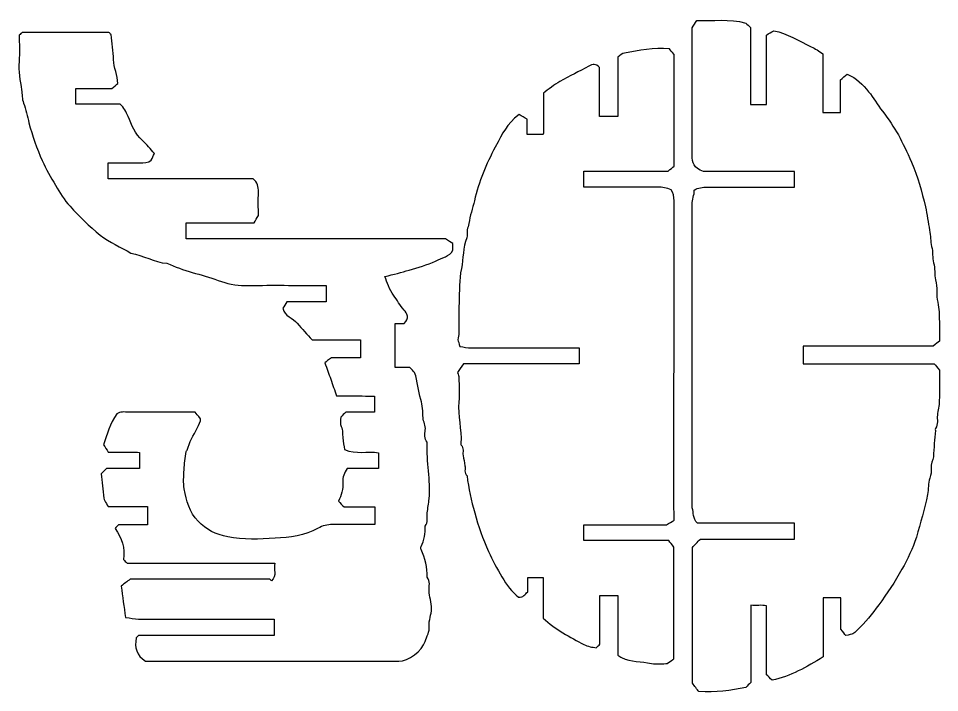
# Model space of a CAD drawing. Header units: centimetres. Extents: x -24.9 to 44.3, y -14.9 to 15.
# Drawn here: x 26.72 to 44.3, y -12.27 to 0.6 of the extents above; entities that cross this region are included whole.
import ezdxf

# ---------------------------------------------------------------- set-up
doc = ezdxf.new("R2010")
doc.units = ezdxf.units.CM
doc.header["$MEASUREMENT"] = 0
doc.layers.add('Layer 1', color=7, linetype='Continuous')

msp = doc.modelspace()

# ---------------------------------------------------------------- linework, layer by layer
at = {"layer": 'Layer 1'}
for points, knots in [([(44.30097, -6.10891), (44.26034, -6.05971), (44.2321, -6.02553), (44.2008, -5.98764), (44.2008, -5.98764), (43.36351, -5.98764), (42.52831, -5.98764), (41.69787, -5.98764), (41.69787, -5.98764), (41.69787, -5.87177), (41.69787, -5.76482), (41.69787, -5.65165), (41.69787, -5.65165), (42.53966, -5.65165), (43.37547, -5.65165), (44.18483, -5.65165), (44.18483, -5.65165), (44.23778, -5.60924), (44.27236, -5.58155), (44.30097, -5.55866), (44.30097, -5.55866), (44.30097, -5.42642), (44.30175, -5.30493), (44.30076, -5.18344), (44.30076, -5.18344), (44.29974, -5.05973), (44.29453, -4.9386), (44.26846, -4.81448), (44.26846, -4.81448), (44.23961, -4.67724), (44.26575, -4.53199), (44.22902, -4.38919), (44.22902, -4.38919), (44.20208, -4.28448), (44.22287, -4.17094), (44.1911, -4.05955), (44.1911, -4.05955), (44.16329, -3.96206), (44.1813, -3.85446), (44.1532, -3.74932), (44.1532, -3.74932), (44.12704, -3.65141), (44.13507, -3.54405), (44.11436, -3.43961), (44.11436, -3.43961), (44.08503, -3.29156), (44.06795, -3.14078), (44.03363, -2.99259), (44.03363, -2.99259), (43.96645, -2.70255), (43.89274, -2.41729), (43.77106, -2.14194), (43.77106, -2.14194), (43.59229, -1.73739), (43.45953, -1.48404), (43.21212, -1.16474), (43.21212, -1.16474), (43.11972, -1.0455), (43.04881, -0.90879), (42.95084, -0.79491), (42.95084, -0.79491), (42.83839, -0.66418), (42.71781, -0.53605), (42.54277, -0.45977), (42.54277, -0.45977), (42.49985, -0.49634), (42.45842, -0.53162), (42.41258, -0.57066), (42.41258, -0.57066), (42.41258, -0.78035), (42.41258, -0.98922), (42.41258, -1.19485), (42.41258, -1.19485), (42.29734, -1.19485), (42.19045, -1.19485), (42.0771, -1.19485), (42.0771, -1.19485), (42.0771, -0.81408), (42.0771, -0.43863), (42.0771, -0.07134), (42.0771, -0.07134), (41.99753, -0.02209), (41.9305, 0.03128), (41.8546, 0.06417), (41.8546, 0.06417), (41.6161, 0.16748), (41.40014, 0.32355), (41.13722, 0.36978), (41.13722, 0.36978), (41.09327, 0.34275), (41.04702, 0.31434), (40.99758, 0.28395), (40.99758, 0.28395), (40.99758, -0.15926), (40.99758, -0.59864), (40.99758, -1.03771), (40.99758, -1.03771), (40.89198, -1.03771), (40.79343, -1.03771), (40.69469, -1.03771), (40.69469, -1.03771), (40.69469, -0.54283), (40.69469, -0.05702), (40.69469, 0.43098), (40.69469, 0.43098), (40.66325, 0.4609), (40.63094, 0.49166), (40.60611, 0.51527), (40.60611, 0.51527), (40.29023, 0.60358), (39.97618, 0.54908), (39.66707, 0.56609), (39.66707, 0.56609), (39.6351, 0.51207), (39.61057, 0.47062), (39.58147, 0.42146), (39.58147, 0.42146), (39.58147, -0.38057), (39.58366, -1.19247), (39.57944, -2.00437), (39.57944, -2.00437), (39.5787, -2.14801), (39.61365, -2.25665), (39.79741, -2.31978), (39.79741, -2.31978), (40.34716, -2.31978), (40.93997, -2.31978), (41.53439, -2.31978), (41.53439, -2.31978), (41.53439, -2.42064), (41.53439, -2.51469), (41.53439, -2.61998), (41.53439, -2.61998), (41.48099, -2.61998), (41.43132, -2.61998), (41.38167, -2.61998), (41.38167, -2.61998), (40.87654, -2.61998), (40.37141, -2.62123), (39.86633, -2.61881), (39.86633, -2.61881), (39.77823, -2.61838), (39.69506, -2.62363), (39.62109, -2.67636), (39.62109, -2.67636), (39.62503, -2.76924), (39.57784, -2.85128), (39.57806, -2.94761), (39.57806, -2.94761), (39.58266, -4.8402), (39.58147, -6.73281), (39.58147, -8.6254), (39.58147, -8.6254), (39.58147, -8.66377), (39.57204, -8.7052), (39.58331, -8.7399), (39.58331, -8.7399), (39.61328, -8.83217), (39.58629, -8.94206), (39.68094, -9.03166), (39.68094, -9.03166), (40.29076, -9.03166), (40.91376, -9.03166), (41.53247, -9.03166), (41.53247, -9.03166), (41.53247, -9.13933), (41.53247, -9.23349), (41.53247, -9.3339), (41.53247, -9.3339), (40.93384, -9.3339), (40.34103, -9.3339), (39.7374, -9.3339), (39.7374, -9.3339), (39.68329, -9.39056), (39.62728, -9.44918), (39.58495, -9.49346), (39.58495, -9.49346), (39.58495, -10.37341), (39.58495, -11.22924), (39.58495, -12.08576), (39.58495, -12.08576), (39.62948, -12.14413), (39.67324, -12.20146), (39.70871, -12.24797), (39.70871, -12.24797), (40.02651, -12.26534), (40.32028, -12.22803), (40.60273, -12.1696), (40.60273, -12.1696), (40.63822, -12.13411), (40.66534, -12.10699), (40.69916, -12.07317), (40.69916, -12.07317), (40.69916, -11.58935), (40.69916, -11.09884), (40.69916, -10.59769), (40.69916, -10.59769), (40.80447, -10.60848), (40.90383, -10.58992), (41.00129, -10.60928), (41.00129, -10.60928), (41.00129, -11.0554), (41.00129, -11.49015), (41.00135, -11.92489), (41.00135, -11.92489), (41.03306, -11.95654), (41.0647, -11.9882), (41.10664, -12.03014), (41.10664, -12.03014), (41.4556, -11.95547), (41.76493, -11.77898), (42.08098, -11.58431), (42.08098, -11.58431), (42.08098, -11.20742), (42.08098, -10.8273), (42.08098, -10.45407), (42.08098, -10.45407), (42.20151, -10.45407), (42.30852, -10.45407), (42.42173, -10.45407), (42.42173, -10.45407), (42.42173, -10.66984), (42.42173, -10.87907), (42.42173, -11.05522), (42.42173, -11.05522), (42.46541, -11.11326), (42.49203, -11.14864), (42.51486, -11.17897), (42.51486, -11.17897), (42.65783, -11.14702), (42.65748, -11.14663), (42.73354, -11.07495), (42.73354, -11.07495), (42.88787, -10.92942), (43.01751, -10.76447), (43.14333, -10.59342), (43.14333, -10.59342), (43.30441, -10.37443), (43.45484, -10.14951), (43.58642, -9.91261), (43.58642, -9.91261), (43.69551, -9.71616), (43.79438, -9.51481), (43.86136, -9.29756), (43.86136, -9.29756), (43.94416, -9.02901), (44.01598, -8.75877), (44.07525, -8.48397), (44.07525, -8.48397), (44.09785, -8.37923), (44.08561, -8.27054), (44.11645, -8.17517), (44.11645, -8.17517), (44.13843, -8.10716), (44.15361, -8.04228), (44.14439, -7.97814), (44.14439, -7.97814), (44.1329, -7.8982), (44.18231, -7.837), (44.18673, -7.76344), (44.18673, -7.76344), (44.19678, -7.59594), (44.21149, -7.42873), (44.2241, -7.26138), (44.2241, -7.26138), (44.22505, -7.24865), (44.21889, -7.23175), (44.22505, -7.22365), (44.22505, -7.22365), (44.28438, -7.14567), (44.25441, -7.05541), (44.26333, -6.97045), (44.26333, -6.97045), (44.27289, -6.87949), (44.29674, -6.78939), (44.29924, -6.69848), (44.29924, -6.69848), (44.3048, -6.49478), (44.30097, -6.2908), (44.30097, -6.10891)], [0, 0, 0, 0, 0.01408451, 0.01408451, 0.01408451, 0.01408451, 0.02816901, 0.02816901, 0.02816901, 0.02816901, 0.04225352, 0.04225352, 0.04225352, 0.04225352, 0.05633803, 0.05633803, 0.05633803, 0.05633803, 0.07042254, 0.07042254, 0.07042254, 0.07042254, 0.08450704, 0.08450704, 0.08450704, 0.08450704, 0.09859155, 0.09859155, 0.09859155, 0.09859155, 0.11267606, 0.11267606, 0.11267606, 0.11267606, 0.12676056, 0.12676056, 0.12676056, 0.12676056, 0.14084507, 0.14084507, 0.14084507, 0.14084507, 0.15492958, 0.15492958, 0.15492958, 0.15492958, 0.16901408, 0.16901408, 0.16901408, 0.16901408, 0.18309859, 0.18309859, 0.18309859, 0.18309859, 0.1971831, 0.1971831, 0.1971831, 0.1971831, 0.21126761, 0.21126761, 0.21126761, 0.21126761, 0.22535211, 0.22535211, 0.22535211, 0.22535211, 0.23943662, 0.23943662, 0.23943662, 0.23943662, 0.25352113, 0.25352113, 0.25352113, 0.25352113, 0.26760563, 0.26760563, 0.26760563, 0.26760563, 0.28169014, 0.28169014, 0.28169014, 0.28169014, 0.29577465, 0.29577465, 0.29577465, 0.29577465, 0.30985915, 0.30985915, 0.30985915, 0.30985915, 0.32394366, 0.32394366, 0.32394366, 0.32394366, 0.33802817, 0.33802817, 0.33802817, 0.33802817, 0.35211268, 0.35211268, 0.35211268, 0.35211268, 0.36619718, 0.36619718, 0.36619718, 0.36619718, 0.38028169, 0.38028169, 0.38028169, 0.38028169, 0.3943662, 0.3943662, 0.3943662, 0.3943662, 0.4084507, 0.4084507, 0.4084507, 0.4084507, 0.42253521, 0.42253521, 0.42253521, 0.42253521, 0.43661972, 0.43661972, 0.43661972, 0.43661972, 0.45070423, 0.45070423, 0.45070423, 0.45070423, 0.46478873, 0.46478873, 0.46478873, 0.46478873, 0.47887324, 0.47887324, 0.47887324, 0.47887324, 0.49295775, 0.49295775, 0.49295775, 0.49295775, 0.50704225, 0.50704225, 0.50704225, 0.50704225, 0.52112676, 0.52112676, 0.52112676, 0.52112676, 0.53521127, 0.53521127, 0.53521127, 0.53521127, 0.54929577, 0.54929577, 0.54929577, 0.54929577, 0.56338028, 0.56338028, 0.56338028, 0.56338028, 0.57746479, 0.57746479, 0.57746479, 0.57746479, 0.5915493, 0.5915493, 0.5915493, 0.5915493, 0.6056338, 0.6056338, 0.6056338, 0.6056338, 0.61971831, 0.61971831, 0.61971831, 0.61971831, 0.63380282, 0.63380282, 0.63380282, 0.63380282, 0.64788732, 0.64788732, 0.64788732, 0.64788732, 0.66197183, 0.66197183, 0.66197183, 0.66197183, 0.67605634, 0.67605634, 0.67605634, 0.67605634, 0.69014085, 0.69014085, 0.69014085, 0.69014085, 0.70422535, 0.70422535, 0.70422535, 0.70422535, 0.71830986, 0.71830986, 0.71830986, 0.71830986, 0.73239437, 0.73239437, 0.73239437, 0.73239437, 0.74647887, 0.74647887, 0.74647887, 0.74647887, 0.76056338, 0.76056338, 0.76056338, 0.76056338, 0.77464789, 0.77464789, 0.77464789, 0.77464789, 0.78873239, 0.78873239, 0.78873239, 0.78873239, 0.8028169, 0.8028169, 0.8028169, 0.8028169, 0.81690141, 0.81690141, 0.81690141, 0.81690141, 0.83098592, 0.83098592, 0.83098592, 0.83098592, 0.84507042, 0.84507042, 0.84507042, 0.84507042, 0.85915493, 0.85915493, 0.85915493, 0.85915493, 0.87323944, 0.87323944, 0.87323944, 0.87323944, 0.88732394, 0.88732394, 0.88732394, 0.88732394, 0.90140845, 0.90140845, 0.90140845, 0.90140845, 0.91549296, 0.91549296, 0.91549296, 0.91549296, 0.92957746, 0.92957746, 0.92957746, 0.92957746, 0.94366197, 0.94366197, 0.94366197, 0.94366197, 0.95774648, 0.95774648, 0.95774648, 0.95774648, 0.97183099, 0.97183099, 0.97183099, 0.97183099, 1, 1, 1, 1]), ([(29.92098, -3.29707), (29.92098, -3.4112), (29.92098, -3.50525), (29.92098, -3.60581), (29.92098, -3.60581), (31.57915, -3.60581), (33.23344, -3.60581), (34.86895, -3.60581), (34.86895, -3.60581), (34.92691, -3.64027), (34.9681, -3.66476), (35.01387, -3.69197), (35.01387, -3.69197), (35.01387, -3.73036), (35.01387, -3.76696), (35.01387, -3.82314), (35.01387, -3.82314), (34.9482, -3.93836), (34.80208, -3.97043), (34.6822, -4.02782), (34.6822, -4.02782), (34.52318, -4.10396), (34.34881, -4.14938), (34.17892, -4.20106), (34.17892, -4.20106), (34.03034, -4.24626), (33.87884, -4.28185), (33.7154, -4.32518), (33.7154, -4.32518), (33.7585, -4.44157), (33.79655, -4.56715), (33.87885, -4.68126), (33.87885, -4.68126), (33.94641, -4.77492), (34.0038, -4.87394), (34.08106, -4.96302), (34.08106, -4.96302), (34.13394, -5.024), (34.19394, -5.12085), (34.07935, -5.221), (34.07935, -5.221), (34.03457, -5.221), (33.97372, -5.221), (33.9109, -5.221), (33.9109, -5.221), (33.9109, -5.50765), (33.9109, -5.78073), (33.9109, -6.06059), (33.9109, -6.06059), (34.00793, -6.06059), (34.10218, -6.06059), (34.18927, -6.06059), (34.18927, -6.06059), (34.22785, -6.09917), (34.25949, -6.13081), (34.28186, -6.15318), (34.28186, -6.15318), (34.3415, -6.3292), (34.34873, -6.50471), (34.40217, -6.6723), (34.40217, -6.6723), (34.43699, -6.78147), (34.4371, -6.9031), (34.44291, -7.01964), (34.44291, -7.01964), (34.44692, -7.09998), (34.49733, -7.1679), (34.4859, -7.25341), (34.4859, -7.25341), (34.47553, -7.33105), (34.46503, -7.41576), (34.52104, -7.48682), (34.52104, -7.48682), (34.52414, -7.49077), (34.52165, -7.49931), (34.5214, -7.50569), (34.5214, -7.50569), (34.50805, -7.85942), (34.5889, -8.20986), (34.55904, -8.56396), (34.55904, -8.56396), (34.55136, -8.65501), (34.53378, -8.74519), (34.52157, -8.83589), (34.52157, -8.83589), (34.5102, -8.92033), (34.55207, -9.01285), (34.48307, -9.08853), (34.48307, -9.08853), (34.49161, -9.22532), (34.4613, -9.35429), (34.40728, -9.47918), (34.40728, -9.47918), (34.40029, -9.49534), (34.39996, -9.52009), (34.40731, -9.53586), (34.40731, -9.53586), (34.48539, -9.70352), (34.52338, -9.87938), (34.52144, -10.06411), (34.52144, -10.06411), (34.58643, -10.1404), (34.55506, -10.23179), (34.55878, -10.31682), (34.55878, -10.31682), (34.56391, -10.43412), (34.60317, -10.54507), (34.60419, -10.6653), (34.60419, -10.6653), (34.60516, -10.78018), (34.5489, -10.88228), (34.55994, -10.99473), (34.55994, -10.99473), (34.57052, -11.10248), (34.5144, -11.19238), (34.48334, -11.28914), (34.48334, -11.28914), (34.42739, -11.46346), (34.16006, -11.6679), (33.98064, -11.66795), (33.98064, -11.66795), (32.3632, -11.66847), (30.74577, -11.66826), (29.14331, -11.66826), (29.14331, -11.66826), (28.96886, -11.55653), (28.93376, -11.40089), (28.96362, -11.22121), (28.96362, -11.22121), (28.97717, -11.20765), (28.99073, -11.19408), (29.01096, -11.17385), (29.01096, -11.17385), (29.86564, -11.17385), (30.72703, -11.17385), (31.59687, -11.17385), (31.59687, -11.17385), (31.59687, -11.06889), (31.59687, -10.97031), (31.59687, -10.86249), (31.59687, -10.86249), (31.53267, -10.86249), (31.46986, -10.86249), (31.40704, -10.86249), (31.40704, -10.86249), (30.60776, -10.86249), (29.80848, -10.86326), (29.00922, -10.86125), (29.00922, -10.86125), (28.93226, -10.86106), (28.85535, -10.84355), (28.76118, -10.83195), (28.76118, -10.83195), (28.73312, -10.62749), (28.70668, -10.4348), (28.67887, -10.23217), (28.67887, -10.23217), (28.73881, -10.18655), (28.79625, -10.14283), (28.85009, -10.10185), (28.85009, -10.10185), (29.74226, -10.10185), (30.62922, -10.10178), (31.51617, -10.10298), (31.51617, -10.10298), (31.52522, -10.10299), (31.53425, -10.11994), (31.54706, -10.13274), (31.54706, -10.13274), (31.66263, -10.03713), (31.57878, -9.91035), (31.61151, -9.79485), (31.61151, -9.79485), (30.66152, -9.79485), (29.72341, -9.79485), (28.79166, -9.79485), (28.79166, -9.79485), (28.76714, -9.77013), (28.74914, -9.75199), (28.72362, -9.72626), (28.72362, -9.72626), (28.76046, -9.51069), (28.69414, -9.31218), (28.56153, -9.13444), (28.56153, -9.13444), (28.587, -9.10607), (28.60345, -9.08776), (28.62535, -9.06336), (28.62535, -9.06336), (28.80407, -9.06336), (28.98775, -9.06336), (29.17969, -9.06336), (29.17969, -9.06336), (29.17969, -8.9455), (29.17969, -8.83412), (29.17969, -8.71579), (29.17969, -8.71579), (28.93018, -8.71579), (28.68259, -8.71579), (28.42891, -8.71579), (28.42891, -8.71579), (28.40741, -8.6764), (28.38713, -8.63973), (28.36736, -8.6028), (28.36736, -8.6028), (28.35898, -8.58716), (28.34649, -8.5715), (28.34471, -8.55489), (28.34471, -8.55489), (28.32754, -8.39544), (28.31226, -8.23579), (28.29766, -8.08854), (28.29766, -8.08854), (28.3387, -8.0475), (28.36583, -8.02037), (28.39972, -7.98649), (28.39972, -7.98649), (28.60202, -7.98649), (28.81126, -7.98649), (29.02747, -7.98649), (29.02747, -7.98649), (29.02747, -7.88624), (29.02747, -7.79206), (29.02747, -7.6827), (29.02747, -7.6827), (28.9366, -7.67016), (28.83605, -7.68007), (28.73645, -7.67821), (28.73645, -7.67821), (28.63512, -7.67633), (28.53374, -7.6778), (28.4309, -7.6778), (28.4309, -7.6778), (28.40004, -7.62702), (28.37196, -7.58081), (28.3439, -7.53461), (28.3439, -7.53461), (28.40658, -7.33679), (28.45914, -7.13479), (28.59842, -6.94627), (28.59842, -6.94627), (28.65391, -6.89901), (28.74241, -6.91056), (28.82822, -6.91051), (28.82822, -6.91051), (29.24384, -6.91026), (29.65946, -6.9104), (30.09156, -6.9104), (30.09156, -6.9104), (30.11471, -6.94051), (30.14511, -6.98004), (30.19071, -7.03935), (30.19071, -7.03935), (30.20355, -7.08845), (30.16246, -7.15071), (30.12972, -7.21656), (30.12972, -7.21656), (30.0613, -7.35419), (29.97987, -7.48604), (29.93871, -7.63623), (29.93871, -7.63623), (29.93572, -7.64715), (29.91915, -7.65517), (29.91788, -7.66564), (29.91788, -7.66564), (29.90379, -7.78167), (29.8863, -7.89765), (29.88012, -8.01419), (29.88012, -8.01419), (29.8737, -8.13534), (29.86251, -8.25979), (29.88216, -8.37801), (29.88216, -8.37801), (29.91956, -8.60305), (29.98792, -8.82427), (30.14591, -8.99564), (30.14591, -8.99564), (30.2963, -9.15876), (30.49137, -9.24629), (30.71262, -9.29286), (30.71262, -9.29286), (31.01447, -9.35639), (31.31814, -9.33626), (31.61785, -9.32031), (31.61785, -9.32031), (31.89684, -9.30546), (32.18334, -9.27416), (32.43762, -9.12911), (32.43762, -9.12911), (32.52314, -9.08033), (32.61446, -9.05629), (32.71551, -9.05778), (32.71551, -9.05778), (32.98245, -9.06172), (33.24949, -9.05911), (33.52007, -9.05911), (33.52007, -9.05911), (33.52007, -8.94063), (33.52007, -8.83379), (33.52007, -8.72017), (33.52007, -8.72017), (33.32163, -8.72017), (33.12517, -8.72017), (32.93546, -8.72017), (32.93546, -8.72017), (32.89707, -8.68178), (32.86542, -8.65013), (32.82756, -8.61226), (32.82756, -8.61226), (32.87759, -8.49866), (32.92475, -8.38073), (32.91124, -8.24754), (32.91124, -8.24754), (32.90169, -8.15358), (32.94225, -8.07111), (32.99433, -7.98854), (32.99433, -7.98854), (33.1915, -7.98854), (33.38796, -7.98854), (33.59245, -7.98854), (33.59245, -7.98854), (33.59245, -7.88345), (33.59245, -7.78487), (33.59245, -7.68658), (33.59245, -7.68658), (33.38151, -7.64759), (33.16311, -7.72808), (32.94102, -7.6237), (32.94102, -7.6237), (32.93164, -7.5573), (32.91952, -7.48041), (32.91027, -7.40318), (32.91027, -7.40318), (32.90162, -7.3309), (32.91992, -7.25977), (32.87668, -7.18592), (32.87668, -7.18592), (32.84918, -7.13895), (32.87154, -7.06278), (32.87154, -7.00631), (32.87154, -7.00631), (32.90518, -6.97267), (32.93231, -6.94555), (32.9662, -6.91166), (32.9662, -6.91166), (33.14292, -6.91166), (33.3266, -6.91166), (33.51698, -6.91166), (33.51698, -6.91166), (33.51698, -6.81132), (33.51698, -6.71707), (33.51698, -6.60701), (33.51698, -6.60701), (33.44405, -6.6059), (33.36333, -6.60421), (33.2826, -6.60357), (33.2826, -6.60357), (33.20587, -6.60296), (33.12914, -6.60344), (33.0524, -6.60344), (33.0524, -6.60344), (32.97027, -6.60344), (32.88813, -6.60344), (32.79241, -6.60344), (32.79241, -6.60344), (32.75425, -6.49518), (32.71727, -6.38931), (32.6796, -6.28368), (32.6796, -6.28368), (32.64388, -6.18352), (32.60744, -6.08362), (32.56568, -5.96798), (32.56568, -5.96798), (32.59487, -5.94664), (32.63527, -5.9171), (32.69463, -5.8737), (32.69463, -5.8737), (32.85423, -5.8737), (33.04586, -5.8737), (33.24636, -5.8737), (33.24636, -5.8737), (33.24636, -5.76195), (33.24636, -5.65056), (33.24636, -5.534), (33.24636, -5.534), (32.94039, -5.534), (32.63479, -5.534), (32.32437, -5.534), (32.32437, -5.534), (32.22953, -5.42778), (32.13136, -5.32468), (32.04126, -5.21494), (32.04126, -5.21494), (31.95634, -5.11151), (31.79719, -5.08316), (31.76697, -4.92953), (31.76697, -4.92953), (31.78805, -4.89396), (31.81259, -4.85251), (31.83969, -4.80677), (31.83969, -4.80677), (32.08863, -4.80677), (32.33622, -4.80677), (32.59338, -4.80677), (32.59338, -4.80677), (32.59338, -4.70188), (32.59338, -4.60329), (32.59338, -4.4931), (32.59338, -4.4931), (32.52017, -4.4931), (32.4448, -4.4931), (32.36943, -4.4931), (32.36943, -4.4931), (31.92823, -4.4931), (31.48689, -4.48652), (31.04591, -4.49626), (31.04591, -4.49626), (30.86303, -4.5003), (30.69734, -4.45564), (30.52946, -4.39687), (30.52946, -4.39687), (30.20524, -4.28336), (29.86672, -4.21263), (29.55178, -4.07103), (29.55178, -4.07103), (29.30901, -4.05545), (29.10138, -3.91387), (28.86394, -3.87919), (28.86394, -3.87919), (28.67337, -3.7556), (28.45897, -3.67719), (28.27683, -3.53258), (28.27683, -3.53258), (28.06705, -3.36603), (27.8864, -3.1725), (27.7031, -2.98199), (27.7031, -2.98199), (27.59161, -2.86612), (27.50873, -2.72039), (27.42476, -2.58099), (27.42476, -2.58099), (27.33296, -2.42862), (27.24593, -2.27207), (27.17267, -2.11017), (27.17267, -2.11017), (27.06759, -1.87798), (26.98166, -1.6389), (26.91815, -1.38986), (26.91815, -1.38986), (26.88629, -1.2649), (26.8654, -1.13475), (26.81436, -1.0118), (26.81436, -1.0118), (26.78365, -0.93782), (26.79085, -0.84466), (26.77739, -0.76025), (26.77739, -0.76025), (26.74915, -0.58316), (26.717, -0.40427), (26.72982, -0.22074), (26.72982, -0.22074), (26.74173, -0.05015), (26.73237, 0.12192), (26.73237, 0.28393), (26.73237, 0.28393), (26.75517, 0.30674), (26.76874, 0.32031), (26.78611, 0.33768), (26.78611, 0.33768), (27.33673, 0.33768), (27.89118, 0.33768), (28.44364, 0.33768), (28.44364, 0.33768), (28.4592, 0.32212), (28.47276, 0.30855), (28.48581, 0.29551), (28.48581, 0.29551), (28.5025, 0.13552), (28.5324, -0.02391), (28.53198, -0.18327), (28.53198, -0.18327), (28.53157, -0.33999), (28.61915, -0.47628), (28.61271, -0.63968), (28.61271, -0.63968), (28.58328, -0.66433), (28.54928, -0.69282), (28.49954, -0.73448), (28.49954, -0.73448), (28.28698, -0.73448), (28.05217, -0.73448), (27.81212, -0.73448), (27.81212, -0.73448), (27.81212, -0.83504), (27.81212, -0.92917), (27.81212, -1.03159), (27.81212, -1.03159), (28.09471, -1.03159), (28.38028, -1.03159), (28.65721, -1.03159), (28.65721, -1.03159), (28.73809, -1.09995), (28.77271, -1.1785), (28.8095, -1.26556), (28.8095, -1.26556), (28.87905, -1.43015), (28.94166, -1.6028), (29.08596, -1.72774), (29.08596, -1.72774), (29.16958, -1.80014), (29.23738, -1.89082), (29.31386, -1.97499), (29.31386, -1.97499), (29.29204, -2.02219), (29.27473, -2.05963), (29.25436, -2.10367), (29.25436, -2.10367), (29.19303, -2.14915), (29.11574, -2.15485), (29.03393, -2.15356), (29.03393, -2.15356), (28.83581, -2.15043), (28.63761, -2.15254), (28.43004, -2.15254), (28.43004, -2.15254), (28.43004, -2.25105), (28.43004, -2.34967), (28.43004, -2.45528), (28.43004, -2.45528), (29.35422, -2.45528), (30.27956, -2.45528), (31.19771, -2.45528), (31.19771, -2.45528), (31.27747, -2.5294), (31.30373, -2.61149), (31.29992, -2.71102), (31.29992, -2.71102), (31.29405, -2.86406), (31.29837, -3.01749), (31.29837, -3.16038), (31.29837, -3.16038), (31.26887, -3.2101), (31.2443, -3.25153), (31.21727, -3.29707), (31.21727, -3.29707), (30.78927, -3.29707), (30.36282, -3.29707), (29.92098, -3.29707)], [0, 0, 0, 0, 0.00724638, 0.00724638, 0.00724638, 0.00724638, 0.01449275, 0.01449275, 0.01449275, 0.01449275, 0.02173913, 0.02173913, 0.02173913, 0.02173913, 0.02898551, 0.02898551, 0.02898551, 0.02898551, 0.03623188, 0.03623188, 0.03623188, 0.03623188, 0.04347826, 0.04347826, 0.04347826, 0.04347826, 0.05072464, 0.05072464, 0.05072464, 0.05072464, 0.05797101, 0.05797101, 0.05797101, 0.05797101, 0.06521739, 0.06521739, 0.06521739, 0.06521739, 0.07246377, 0.07246377, 0.07246377, 0.07246377, 0.07971014, 0.07971014, 0.07971014, 0.07971014, 0.08695652, 0.08695652, 0.08695652, 0.08695652, 0.0942029, 0.0942029, 0.0942029, 0.0942029, 0.10144928, 0.10144928, 0.10144928, 0.10144928, 0.10869565, 0.10869565, 0.10869565, 0.10869565, 0.11594203, 0.11594203, 0.11594203, 0.11594203, 0.12318841, 0.12318841, 0.12318841, 0.12318841, 0.13043478, 0.13043478, 0.13043478, 0.13043478, 0.13768116, 0.13768116, 0.13768116, 0.13768116, 0.14492754, 0.14492754, 0.14492754, 0.14492754, 0.15217391, 0.15217391, 0.15217391, 0.15217391, 0.15942029, 0.15942029, 0.15942029, 0.15942029, 0.16666667, 0.16666667, 0.16666667, 0.16666667, 0.17391304, 0.17391304, 0.17391304, 0.17391304, 0.18115942, 0.18115942, 0.18115942, 0.18115942, 0.1884058, 0.1884058, 0.1884058, 0.1884058, 0.19565217, 0.19565217, 0.19565217, 0.19565217, 0.20289855, 0.20289855, 0.20289855, 0.20289855, 0.21014493, 0.21014493, 0.21014493, 0.21014493, 0.2173913, 0.2173913, 0.2173913, 0.2173913, 0.22463768, 0.22463768, 0.22463768, 0.22463768, 0.23188406, 0.23188406, 0.23188406, 0.23188406, 0.23913043, 0.23913043, 0.23913043, 0.23913043, 0.24637681, 0.24637681, 0.24637681, 0.24637681, 0.25362319, 0.25362319, 0.25362319, 0.25362319, 0.26086957, 0.26086957, 0.26086957, 0.26086957, 0.26811594, 0.26811594, 0.26811594, 0.26811594, 0.27536232, 0.27536232, 0.27536232, 0.27536232, 0.2826087, 0.2826087, 0.2826087, 0.2826087, 0.28985507, 0.28985507, 0.28985507, 0.28985507, 0.29710145, 0.29710145, 0.29710145, 0.29710145, 0.30434783, 0.30434783, 0.30434783, 0.30434783, 0.3115942, 0.3115942, 0.3115942, 0.3115942, 0.31884058, 0.31884058, 0.31884058, 0.31884058, 0.32608696, 0.32608696, 0.32608696, 0.32608696, 0.33333333, 0.33333333, 0.33333333, 0.33333333, 0.34057971, 0.34057971, 0.34057971, 0.34057971, 0.34782609, 0.34782609, 0.34782609, 0.34782609, 0.35507246, 0.35507246, 0.35507246, 0.35507246, 0.36231884, 0.36231884, 0.36231884, 0.36231884, 0.36956522, 0.36956522, 0.36956522, 0.36956522, 0.37681159, 0.37681159, 0.37681159, 0.37681159, 0.38405797, 0.38405797, 0.38405797, 0.38405797, 0.39130435, 0.39130435, 0.39130435, 0.39130435, 0.39855072, 0.39855072, 0.39855072, 0.39855072, 0.4057971, 0.4057971, 0.4057971, 0.4057971, 0.41304348, 0.41304348, 0.41304348, 0.41304348, 0.42028986, 0.42028986, 0.42028986, 0.42028986, 0.42753623, 0.42753623, 0.42753623, 0.42753623, 0.43478261, 0.43478261, 0.43478261, 0.43478261, 0.44202899, 0.44202899, 0.44202899, 0.44202899, 0.44927536, 0.44927536, 0.44927536, 0.44927536, 0.45652174, 0.45652174, 0.45652174, 0.45652174, 0.46376812, 0.46376812, 0.46376812, 0.46376812, 0.47101449, 0.47101449, 0.47101449, 0.47101449, 0.47826087, 0.47826087, 0.47826087, 0.47826087, 0.48550725, 0.48550725, 0.48550725, 0.48550725, 0.49275362, 0.49275362, 0.49275362, 0.49275362, 0.5, 0.5, 0.5, 0.5, 0.50724638, 0.50724638, 0.50724638, 0.50724638, 0.51449275, 0.51449275, 0.51449275, 0.51449275, 0.52173913, 0.52173913, 0.52173913, 0.52173913, 0.52898551, 0.52898551, 0.52898551, 0.52898551, 0.53623188, 0.53623188, 0.53623188, 0.53623188, 0.54347826, 0.54347826, 0.54347826, 0.54347826, 0.55072464, 0.55072464, 0.55072464, 0.55072464, 0.55797101, 0.55797101, 0.55797101, 0.55797101, 0.56521739, 0.56521739, 0.56521739, 0.56521739, 0.57246377, 0.57246377, 0.57246377, 0.57246377, 0.57971014, 0.57971014, 0.57971014, 0.57971014, 0.58695652, 0.58695652, 0.58695652, 0.58695652, 0.5942029, 0.5942029, 0.5942029, 0.5942029, 0.60144928, 0.60144928, 0.60144928, 0.60144928, 0.60869565, 0.60869565, 0.60869565, 0.60869565, 0.61594203, 0.61594203, 0.61594203, 0.61594203, 0.62318841, 0.62318841, 0.62318841, 0.62318841, 0.63043478, 0.63043478, 0.63043478, 0.63043478, 0.63768116, 0.63768116, 0.63768116, 0.63768116, 0.64492754, 0.64492754, 0.64492754, 0.64492754, 0.65217391, 0.65217391, 0.65217391, 0.65217391, 0.65942029, 0.65942029, 0.65942029, 0.65942029, 0.66666667, 0.66666667, 0.66666667, 0.66666667, 0.67391304, 0.67391304, 0.67391304, 0.67391304, 0.68115942, 0.68115942, 0.68115942, 0.68115942, 0.6884058, 0.6884058, 0.6884058, 0.6884058, 0.69565217, 0.69565217, 0.69565217, 0.69565217, 0.70289855, 0.70289855, 0.70289855, 0.70289855, 0.71014493, 0.71014493, 0.71014493, 0.71014493, 0.7173913, 0.7173913, 0.7173913, 0.7173913, 0.72463768, 0.72463768, 0.72463768, 0.72463768, 0.73188406, 0.73188406, 0.73188406, 0.73188406, 0.73913043, 0.73913043, 0.73913043, 0.73913043, 0.74637681, 0.74637681, 0.74637681, 0.74637681, 0.75362319, 0.75362319, 0.75362319, 0.75362319, 0.76086957, 0.76086957, 0.76086957, 0.76086957, 0.76811594, 0.76811594, 0.76811594, 0.76811594, 0.77536232, 0.77536232, 0.77536232, 0.77536232, 0.7826087, 0.7826087, 0.7826087, 0.7826087, 0.78985507, 0.78985507, 0.78985507, 0.78985507, 0.79710145, 0.79710145, 0.79710145, 0.79710145, 0.80434783, 0.80434783, 0.80434783, 0.80434783, 0.8115942, 0.8115942, 0.8115942, 0.8115942, 0.81884058, 0.81884058, 0.81884058, 0.81884058, 0.82608696, 0.82608696, 0.82608696, 0.82608696, 0.83333333, 0.83333333, 0.83333333, 0.83333333, 0.84057971, 0.84057971, 0.84057971, 0.84057971, 0.84782609, 0.84782609, 0.84782609, 0.84782609, 0.85507246, 0.85507246, 0.85507246, 0.85507246, 0.86231884, 0.86231884, 0.86231884, 0.86231884, 0.86956522, 0.86956522, 0.86956522, 0.86956522, 0.87681159, 0.87681159, 0.87681159, 0.87681159, 0.88405797, 0.88405797, 0.88405797, 0.88405797, 0.89130435, 0.89130435, 0.89130435, 0.89130435, 0.89855072, 0.89855072, 0.89855072, 0.89855072, 0.9057971, 0.9057971, 0.9057971, 0.9057971, 0.91304348, 0.91304348, 0.91304348, 0.91304348, 0.92028986, 0.92028986, 0.92028986, 0.92028986, 0.92753623, 0.92753623, 0.92753623, 0.92753623, 0.93478261, 0.93478261, 0.93478261, 0.93478261, 0.94202899, 0.94202899, 0.94202899, 0.94202899, 0.94927536, 0.94927536, 0.94927536, 0.94927536, 0.95652174, 0.95652174, 0.95652174, 0.95652174, 0.96376812, 0.96376812, 0.96376812, 0.96376812, 0.97101449, 0.97101449, 0.97101449, 0.97101449, 0.97826087, 0.97826087, 0.97826087, 0.97826087, 0.98550725, 0.98550725, 0.98550725, 0.98550725, 1, 1, 1, 1]), ([(36.27557, -1.23154), (36.32472, -1.2596), (36.37641, -1.2891), (36.4317, -1.32067), (36.4317, -1.32067), (36.4317, -1.41806), (36.4317, -1.51227), (36.4317, -1.6132), (36.4317, -1.6132), (36.53205, -1.6132), (36.62628, -1.6132), (36.72821, -1.6132), (36.72821, -1.6132), (36.72552, -1.61609), (36.73064, -1.61192), (36.73394, -1.60662), (36.73394, -1.60662), (36.73699, -1.60172), (36.73979, -1.59559), (36.7398, -1.59001), (36.7398, -1.59001), (36.74008, -1.34062), (36.74004, -1.09124), (36.74004, -0.82329), (36.74004, -0.82329), (36.83906, -0.75161), (36.94144, -0.66368), (37.05634, -0.59749), (37.05634, -0.59749), (37.23594, -0.49406), (37.42599, -0.40893), (37.60754, -0.30868), (37.60754, -0.30868), (37.68307, -0.26697), (37.74438, -0.25567), (37.81174, -0.33305), (37.81174, -0.33305), (37.81174, -0.63668), (37.81174, -0.94821), (37.81174, -1.26722), (37.81174, -1.26722), (37.92974, -1.26722), (38.0411, -1.26722), (38.15933, -1.26722), (38.15933, -1.26722), (38.15933, -0.88735), (38.15933, -0.51188), (38.15933, -0.13536), (38.15933, -0.13536), (38.20437, -0.10678), (38.24273, -0.06395), (38.28623, -0.05786), (38.28623, -0.05786), (38.56733, -0.01853), (38.84442, 0.06405), (39.14892, 0.02108), (39.14892, 0.02108), (39.16592, 0.00002), (39.19388, -0.03461), (39.23408, -0.0844), (39.23408, -0.0844), (39.23408, -0.41904), (39.23408, -0.77651), (39.23408, -1.13398), (39.23408, -1.13398), (39.23408, -1.49208), (39.23408, -1.85017), (39.23408, -2.21799), (39.23408, -2.21799), (39.20516, -2.24172), (39.17088, -2.26984), (39.11964, -2.31188), (39.11964, -2.31188), (38.6021, -2.31188), (38.06039, -2.31188), (37.51309, -2.31188), (37.51309, -2.31188), (37.51309, -2.41241), (37.51309, -2.50656), (37.51309, -2.61771), (37.51309, -2.61771), (37.56454, -2.61771), (37.61993, -2.61771), (37.67532, -2.61771), (37.67532, -2.61771), (38.00784, -2.61771), (38.34037, -2.61579), (38.67286, -2.61851), (38.67286, -2.61851), (38.84078, -2.61989), (39.01142, -2.59297), (39.18282, -2.66722), (39.18282, -2.66722), (39.2212, -2.72371), (39.23547, -2.79741), (39.2354, -2.88003), (39.2354, -2.88003), (39.23371, -4.88152), (39.23408, -6.88301), (39.23408, -8.8845), (39.23408, -8.8845), (39.23408, -8.91527), (39.23408, -8.94605), (39.23408, -8.97693), (39.23408, -8.97693), (39.18663, -9.006), (39.14554, -9.03117), (39.0905, -9.06488), (39.0905, -9.06488), (38.57661, -9.06488), (38.04769, -9.06488), (37.51314, -9.06488), (37.51314, -9.06488), (37.51314, -9.16541), (37.51314, -9.25955), (37.51314, -9.36228), (37.51314, -9.36228), (38.05067, -9.36228), (38.59191, -9.36228), (39.13429, -9.36228), (39.13429, -9.36228), (39.16503, -9.4015), (39.19253, -9.43659), (39.23183, -9.48673), (39.23183, -9.48673), (39.23183, -10.17778), (39.23183, -10.89334), (39.23183, -11.62034), (39.23183, -11.62034), (39.20363, -11.6408), (39.16748, -11.66702), (39.10637, -11.71135), (39.10637, -11.71135), (39.02947, -11.71135), (38.91184, -11.72852), (38.80147, -11.70753), (38.80147, -11.70753), (38.61243, -11.67158), (38.41299, -11.68491), (38.23469, -11.59596), (38.23469, -11.59596), (38.21306, -11.58518), (38.19335, -11.57059), (38.16169, -11.55088), (38.16169, -11.55088), (38.16169, -11.17441), (38.16169, -10.79426), (38.16169, -10.41058), (38.16169, -10.41058), (38.04135, -10.41058), (37.93451, -10.41058), (37.82088, -10.41058), (37.82088, -10.41058), (37.82088, -10.72405), (37.82088, -11.03559), (37.82088, -11.34037), (37.82088, -11.34037), (37.79604, -11.3652), (37.77795, -11.38329), (37.74727, -11.41397), (37.74727, -11.41397), (37.67519, -11.3952), (37.58633, -11.38917), (37.51521, -11.35051), (37.51521, -11.35051), (37.24562, -11.20391), (36.97079, -11.0636), (36.73653, -10.84627), (36.73653, -10.84627), (36.73653, -10.59095), (36.73653, -10.33056), (36.73653, -10.0659), (36.73653, -10.0659), (36.63583, -10.0659), (36.54176, -10.0659), (36.44035, -10.0659), (36.44035, -10.0659), (36.44035, -10.15953), (36.44035, -10.25368), (36.44035, -10.34456), (36.44035, -10.34456), (36.38438, -10.38264), (36.36334, -10.46029), (36.26705, -10.4423), (36.26705, -10.4423), (36.13671, -10.34627), (36.03686, -10.20912), (35.94935, -10.05898), (35.94935, -10.05898), (35.85652, -9.89974), (35.7682, -9.73869), (35.6923, -9.57061), (35.6923, -9.57061), (35.58467, -9.33225), (35.49997, -9.08758), (35.4295, -8.83456), (35.4295, -8.83456), (35.36453, -8.60129), (35.30976, -8.36882), (35.28199, -8.12912), (35.28199, -8.12912), (35.22112, -8.07354), (35.25283, -7.99985), (35.24297, -7.9341), (35.24297, -7.9341), (35.23315, -7.86861), (35.2161, -7.80422), (35.20579, -7.73879), (35.20579, -7.73879), (35.19545, -7.67317), (35.2296, -7.59948), (35.16774, -7.5428), (35.16774, -7.5428), (35.16137, -7.53697), (35.16639, -7.51814), (35.16695, -7.50538), (35.16695, -7.50538), (35.17869, -7.24091), (35.10517, -6.98132), (35.12631, -6.71539), (35.12631, -6.71539), (35.13844, -6.56288), (35.12968, -6.40861), (35.12746, -6.25517), (35.12746, -6.25517), (35.12705, -6.22678), (35.11294, -6.1986), (35.10079, -6.15444), (35.10079, -6.15444), (35.13116, -6.11049), (35.17165, -6.05192), (35.21307, -5.99198), (35.21307, -5.99198), (35.95349, -5.99198), (36.68703, -5.99198), (37.42561, -5.99198), (37.42561, -5.99198), (37.42561, -5.89139), (37.42561, -5.79729), (37.42561, -5.68729), (37.42561, -5.68729), (37.37238, -5.68729), (37.3168, -5.68729), (37.26123, -5.68729), (37.26123, -5.68729), (36.62817, -5.68729), (35.99511, -5.68823), (35.36205, -5.68598), (35.36205, -5.68598), (35.29047, -5.68573), (35.21895, -5.66743), (35.14748, -5.65751), (35.14748, -5.65751), (35.13067, -5.60504), (35.11631, -5.56022), (35.10619, -5.52864), (35.10619, -5.52864), (35.1146, -5.48052), (35.12713, -5.44079), (35.12757, -5.40094), (35.12757, -5.40094), (35.12967, -5.20913), (35.12356, -5.01711), (35.12982, -4.82548), (35.12982, -4.82548), (35.13696, -4.60679), (35.13088, -4.38374), (35.1737, -4.17128), (35.1737, -4.17128), (35.21301, -3.97618), (35.20133, -3.77211), (35.27933, -3.58342), (35.27933, -3.58342), (35.29738, -3.53974), (35.2771, -3.48159), (35.28353, -3.43125), (35.28353, -3.43125), (35.2887, -3.39082), (35.31435, -3.35294), (35.31915, -3.31252), (35.31915, -3.31252), (35.33697, -3.16265), (35.38985, -3.02173), (35.42343, -2.87621), (35.42343, -2.87621), (35.50685, -2.51467), (35.64731, -2.17497), (35.8227, -1.85223), (35.8227, -1.85223), (35.97671, -1.56881), (36.02768, -1.42803), (36.27557, -1.23154)], [0, 0, 0, 0, 0.01351351, 0.01351351, 0.01351351, 0.01351351, 0.02702703, 0.02702703, 0.02702703, 0.02702703, 0.04054054, 0.04054054, 0.04054054, 0.04054054, 0.05405405, 0.05405405, 0.05405405, 0.05405405, 0.06756757, 0.06756757, 0.06756757, 0.06756757, 0.08108108, 0.08108108, 0.08108108, 0.08108108, 0.09459459, 0.09459459, 0.09459459, 0.09459459, 0.10810811, 0.10810811, 0.10810811, 0.10810811, 0.12162162, 0.12162162, 0.12162162, 0.12162162, 0.13513514, 0.13513514, 0.13513514, 0.13513514, 0.14864865, 0.14864865, 0.14864865, 0.14864865, 0.16216216, 0.16216216, 0.16216216, 0.16216216, 0.17567568, 0.17567568, 0.17567568, 0.17567568, 0.18918919, 0.18918919, 0.18918919, 0.18918919, 0.2027027, 0.2027027, 0.2027027, 0.2027027, 0.21621622, 0.21621622, 0.21621622, 0.21621622, 0.22972973, 0.22972973, 0.22972973, 0.22972973, 0.24324324, 0.24324324, 0.24324324, 0.24324324, 0.25675676, 0.25675676, 0.25675676, 0.25675676, 0.27027027, 0.27027027, 0.27027027, 0.27027027, 0.28378378, 0.28378378, 0.28378378, 0.28378378, 0.2972973, 0.2972973, 0.2972973, 0.2972973, 0.31081081, 0.31081081, 0.31081081, 0.31081081, 0.32432432, 0.32432432, 0.32432432, 0.32432432, 0.33783784, 0.33783784, 0.33783784, 0.33783784, 0.35135135, 0.35135135, 0.35135135, 0.35135135, 0.36486486, 0.36486486, 0.36486486, 0.36486486, 0.37837838, 0.37837838, 0.37837838, 0.37837838, 0.39189189, 0.39189189, 0.39189189, 0.39189189, 0.40540541, 0.40540541, 0.40540541, 0.40540541, 0.41891892, 0.41891892, 0.41891892, 0.41891892, 0.43243243, 0.43243243, 0.43243243, 0.43243243, 0.44594595, 0.44594595, 0.44594595, 0.44594595, 0.45945946, 0.45945946, 0.45945946, 0.45945946, 0.47297297, 0.47297297, 0.47297297, 0.47297297, 0.48648649, 0.48648649, 0.48648649, 0.48648649, 0.5, 0.5, 0.5, 0.5, 0.51351351, 0.51351351, 0.51351351, 0.51351351, 0.52702703, 0.52702703, 0.52702703, 0.52702703, 0.54054054, 0.54054054, 0.54054054, 0.54054054, 0.55405405, 0.55405405, 0.55405405, 0.55405405, 0.56756757, 0.56756757, 0.56756757, 0.56756757, 0.58108108, 0.58108108, 0.58108108, 0.58108108, 0.59459459, 0.59459459, 0.59459459, 0.59459459, 0.60810811, 0.60810811, 0.60810811, 0.60810811, 0.62162162, 0.62162162, 0.62162162, 0.62162162, 0.63513514, 0.63513514, 0.63513514, 0.63513514, 0.64864865, 0.64864865, 0.64864865, 0.64864865, 0.66216216, 0.66216216, 0.66216216, 0.66216216, 0.67567568, 0.67567568, 0.67567568, 0.67567568, 0.68918919, 0.68918919, 0.68918919, 0.68918919, 0.7027027, 0.7027027, 0.7027027, 0.7027027, 0.71621622, 0.71621622, 0.71621622, 0.71621622, 0.72972973, 0.72972973, 0.72972973, 0.72972973, 0.74324324, 0.74324324, 0.74324324, 0.74324324, 0.75675676, 0.75675676, 0.75675676, 0.75675676, 0.77027027, 0.77027027, 0.77027027, 0.77027027, 0.78378378, 0.78378378, 0.78378378, 0.78378378, 0.7972973, 0.7972973, 0.7972973, 0.7972973, 0.81081081, 0.81081081, 0.81081081, 0.81081081, 0.82432432, 0.82432432, 0.82432432, 0.82432432, 0.83783784, 0.83783784, 0.83783784, 0.83783784, 0.85135135, 0.85135135, 0.85135135, 0.85135135, 0.86486486, 0.86486486, 0.86486486, 0.86486486, 0.87837838, 0.87837838, 0.87837838, 0.87837838, 0.89189189, 0.89189189, 0.89189189, 0.89189189, 0.90540541, 0.90540541, 0.90540541, 0.90540541, 0.91891892, 0.91891892, 0.91891892, 0.91891892, 0.93243243, 0.93243243, 0.93243243, 0.93243243, 0.94594595, 0.94594595, 0.94594595, 0.94594595, 0.95945946, 0.95945946, 0.95945946, 0.95945946, 0.97297297, 0.97297297, 0.97297297, 0.97297297, 1, 1, 1, 1])]:
    msp.add_open_spline(points, degree=3, knots=knots, dxfattribs=at)

doc.saveas('drawing.dxf')
